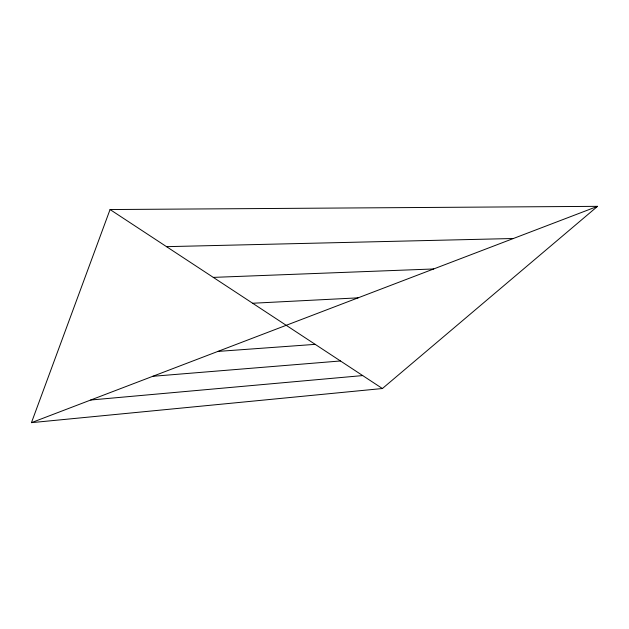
<?xml version="1.0" encoding="UTF-8"?>
<svg xmlns="http://www.w3.org/2000/svg" width="629" height="629" viewBox="0 0 629 629"><rect width="100%" height="100%" fill="white"/><g stroke="black" fill="none" stroke-linecap="round" stroke-linejoin="round"><path stroke-width="0.94" d="M31.45 422.657L110.059 209.543L597.55 206.343L382.401 388.525L31.45 422.657L597.55 206.343M90.702 400.013L362.697 375.576M152.768 376.299L340.462 360.967M217.862 351.422L315.192 344.354M252.638 303.249L358.058 297.855M213.286 277.389L433.688 268.96M166.528 246.662L513.406 238.501M110.059 209.543L382.401 388.525"/></g></svg>
